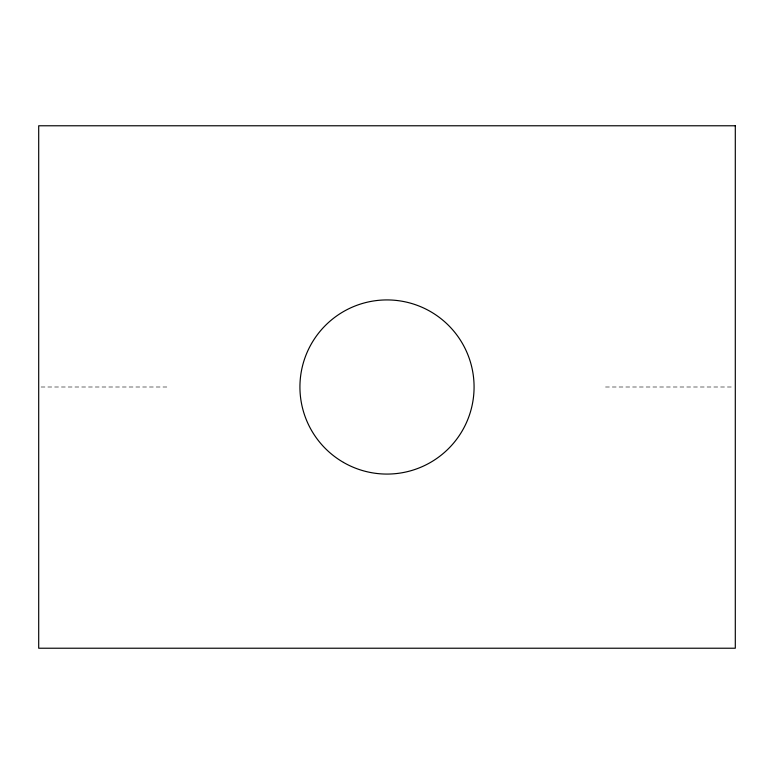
<?xml version="1.0" encoding="UTF-8"?>
<svg xmlns="http://www.w3.org/2000/svg" width="774" height="774" viewBox="0 0 774 774"><rect width="100%" height="100%" fill="white"/><g stroke="black" fill="none" stroke-linecap="round" stroke-linejoin="round"><path stroke-width="0.58" stroke-dasharray="3.87 2.9" d="M41.099 387L168.48 387M605.52 387L734.1 387"/><path stroke-width="1.16" d="M735.3 125.775L38.7 125.775L38.7 648.225L735.3 648.225L735.3 125.775M343.463 462.407A87.075 87.075 0 0 0 474.075 387A87.075 87.075 0 0 0 343.463 311.593A87.075 87.075 0 0 0 343.463 462.407"/></g></svg>
